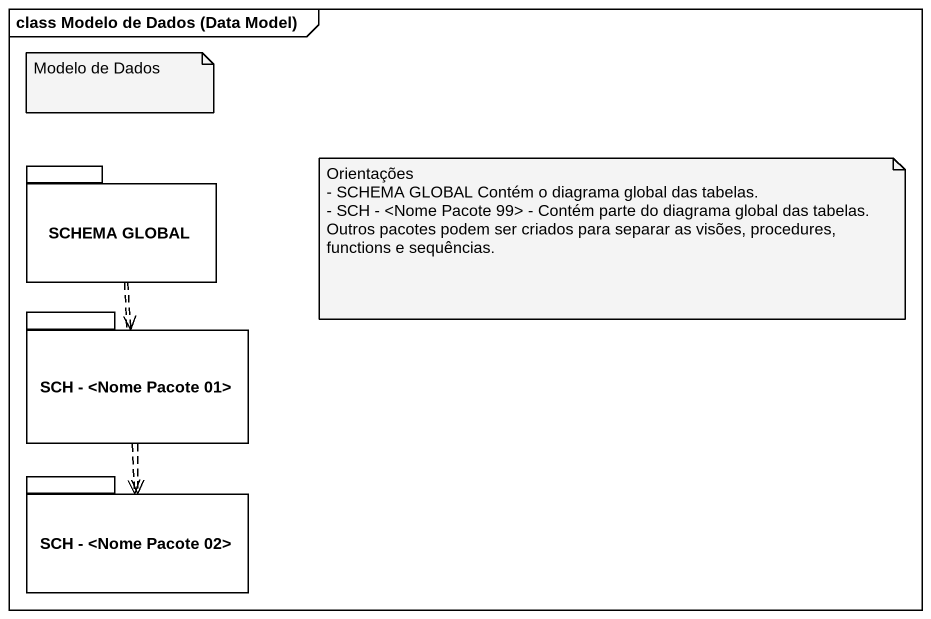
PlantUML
@startuml
mainframe class Modelo de Dados (Data Model)
package "SCHEMA GLOBAL" as SCHEMA_GLOBAL {
}
package "SCH - <Nome Pacote 01>" as SCH_Nome_Pacote_01 {
}
package "SCH - <Nome Pacote 02>" as SCH_Nome_Pacote_02 {
}
SCHEMA_GLOBAL ..> SCH_Nome_Pacote_01
SCHEMA_GLOBAL ..> SCH_Nome_Pacote_02
SCH_Nome_Pacote_01 ..> SCH_Nome_Pacote_02
note as N1
  Modelo de Dados
end note
note as N2
  Orientações
  - SCHEMA GLOBAL Contém o diagrama global das tabelas.
  - SCH - <Nome Pacote 99> - Contém parte do diagrama global das tabelas.
  Outros pacotes podem ser criados para separar as visões, procedures, functions e sequências.
end note
@enduml
